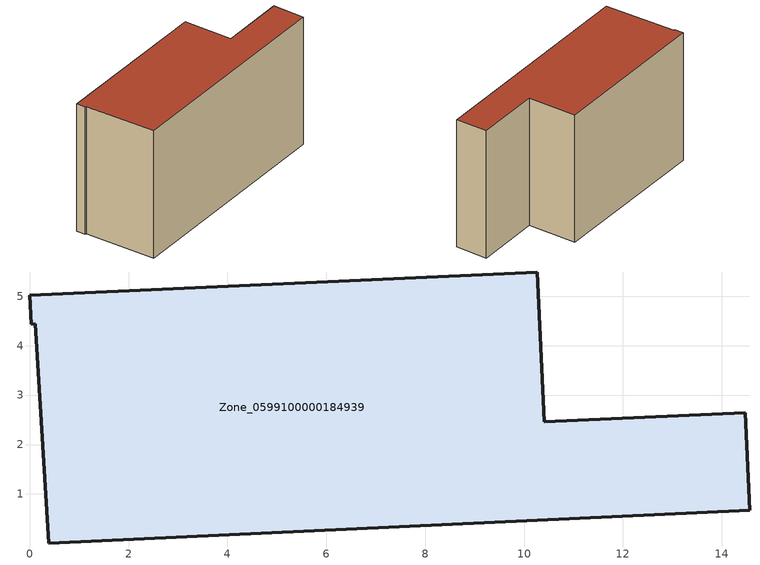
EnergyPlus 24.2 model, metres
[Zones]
Zone_0599100000184939
 floor ground (C_G): 0.39,0.01 0.11,4.44 0.03,4.43 0,5.02 10.27,5.49 10.41,2.46 14.48,2.65 14.57,0.67 z0
 wall outside (C_F): 10.41,2.46 10.27,5.49 0,5.02 0.03,4.43 0.11,4.44 0.39,0.01 14.57,0.67 14.48,2.65 10.41,2.46 z0:8.16
 roof outside (C_R): 0.11,4.44 0.39,0.01 14.57,0.67 14.48,2.65 10.41,2.46 10.27,5.49 0,5.02 0.03,4.43 z8.16
[BUILDING]
Pand.0599100000184939: North Axis=0; Terrain=City; Loads Convergence Tolerance Value=0.04; Temperature Convergence Tolerance Value=0.4; Solar Distribution=FullExterior; Maximum Number of Warmup Days=25; Minimum Number of Warmup Days=1
[Site:Location]
Rotterdam.The.Hague.AP_ZH_NLD Design_Conditions: Latitude=51.96; Longitude=4.45; Time Zone=1; Elevation=-4.5
[SITE:GROUNDTEMPERATURE:BUILDINGSURFACE]
18, 18, 18, 18, 18, 18, 18, 18, 18, 18, 18, 18
[MATERIAL] Thermal Absorptance=0.9; Solar Absorptance=0.7; Visible Absorptance=0.7
Name | Roughness | Thickness | Conductivity | Density | Specific Heat
G.TI.1946-1964 | MediumSmooth | 0.15 | 1 | 540 | 1210
F.TI.1946-1964 | Rough | 0.3 | 0.857143 | 1920 | 840
R.TI.1946-1964 | MediumRough | 0.2 | 0.277778 | 1500 | 1000
[CONSTRUCTION]
C_G: G.TI.1946-1964
C_F: F.TI.1946-1964
C_R: R.TI.1946-1964
[ZONE]
Zone_0599100000184939: Type=1; Multiplier=1; Ceiling Height=Autocalculate; Volume=Autocalculate; Floor Area=autocalculate; Part of Total Floor Area=Yes
[ZONEINFILTRATION:DESIGNFLOWRATE]
Infil_Zone_0599100000184939: Zone or ZoneList or Space or SpaceList=Zone_0599100000184939; Schedule=AlwaysOn; Design Flow Rate Calculation Method=Flow/Area; Flow Rate per Floor Area=0.003; Constant Term Coefficient=1; Temperature Term Coefficient=0; Velocity Term Coefficient=0; Velocity Squared Term Coefficient=0
[HVACTEMPLATE:ZONE:IDEALLOADSAIRSYSTEM]
Zone_0599100000184939: Maximum Heating Supply Air Temperature=50; Minimum Cooling Supply Air Temperature=13; Maximum Heating Supply Air Humidity Ratio=0.0156; Minimum Cooling Supply Air Humidity Ratio=0.0077; Heating Limit=NoLimit; Cooling Limit=NoLimit; Dehumidification Control Type=ConstantSensibleHeatRatio; Cooling Sensible Heat Ratio=0.7; Dehumidification Setpoint=60; Humidification Control Type=None; Humidification Setpoint=30; Outdoor Air Method=None; Outdoor Air Flow Rate per Person=0.00944; Outdoor Air Flow Rate per Zone Floor Area=0; Outdoor Air Flow Rate per Zone=0; Demand Controlled Ventilation Type=None; Outdoor Air Economizer Type=NoEconomizer; Heat Recovery Type=None; Sensible Heat Recovery Effectiveness=0.7; Latent Heat Recovery Effectiveness=0.65
[ZONECONTROL:THERMOSTAT]
ThermostatControl_Zone_0599100000184939: Zone or ZoneList=Zone_0599100000184939; Control Type Schedule=DualSetpointControlType; Control 1=Thermostat_Zone_0599100000184939; Temperature Difference Between Cutout And Setpoint=0
[THERMOSTATSETPOINT:DUALSETPOINT]
Thermostat_Zone_0599100000184939: Heating Setpoint Temperature Schedule=HeatingSetpoint_Zone_0599100000184939; Cooling Setpoint Temperature Schedule=CoolingSetpoint_Zone_0599100000184939
[SCHEDULE:COMPACT]
HeatingSetpoint_Zone_0599100000184939: Through: 12/31, For: AllDays, Until: 24:00, 21
CoolingSetpoint_Zone_0599100000184939: Through: 12/31, For: AllDays, Until: 24:00, 24
DualSetpointControlType: Through: 12/31, For: AllDays, Until: 24:00, 4
AlwaysOn: Through: 12/31, For: AllDays, Until: 24:00, 1
